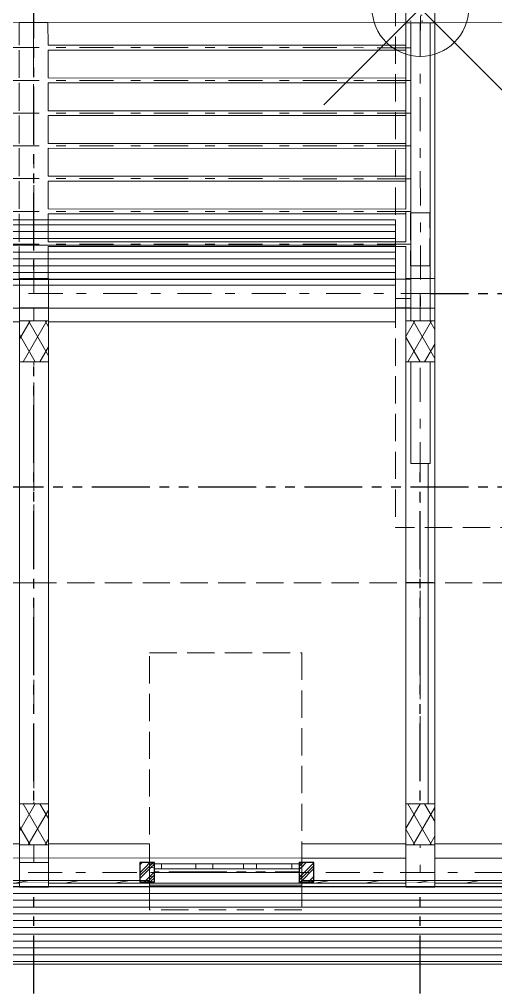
# Model space of a CAD drawing. Header units: metres. Extents: x -6.1 to 26.1, y -10.1 to 14.1.
# Drawn here: x 11.85 to 16.78, y -1.2 to 8.84 of the extents above; entities that cross this region are included whole.
import ezdxf

# ---------------------------------------------------------------- set-up
doc = ezdxf.new("R2010")
doc.units = ezdxf.units.M
doc.header["$MEASUREMENT"] = 0
doc.header["$PDMODE"] = 35
for name, pattern in [('Xref_ Arq. TAP$0$Línea Oculta', [0.391222, 0.282222, -0.109]), ('Xref_ Arq. TAP$0$Punto & Raya', [0.670278, 0.352778, -0.176389, 0, -0.141111]), ('Xref_ Arq. TAP$0$Wipeout_Contour', [1, 0, -1]), ('Xref_Ejes$0$ACAD_ISO05W100', [33, 24, -3, 0, -3, 0, -3])]:
    doc.linetypes.add(name, pattern=pattern)
for name, color, linetype in [('VIGA', 3, 'Continuous'), ('Xref_ Arq. TAP$0$Estructura - Cubiertas', 7, 'Continuous'), ('Xref_ Arq. TAP$0$Estructura - Forjados', 7, 'Continuous'), ('Xref_ Arq. TAP$0$Estructura - Muros', 7, 'Continuous'), ('Xref_ Arq. TAP$0$Estructura - Vigas y Pilares', 7, 'Continuous'), ('Xref_ Arq. TAP$0$Ventanas ArchiCAD', 7, 'Continuous'), ('Xref_Castillos CUB$0$COLUM. PB', 140, 'Continuous'), ('Xref_Ejes$0$00-EJES', 1, 'Xref_Ejes$0$ACAD_ISO05W100')]:
    doc.layers.add(name, color=color, linetype=linetype)
for name, color, linetype, lineweight in [('Xref_ Arq. TAP$0$Estructura - Cubiertas_Pluma_Nº__1', 7, 'Continuous', 13), ('Xref_ Arq. TAP$0$Estructura - Cubiertas_Pluma_Nº__2', 8, 'Continuous', 15), ('Xref_ Arq. TAP$0$Estructura - Forjados_Pluma_Nº__1', 7, 'Continuous', 13), ('Xref_ Arq. TAP$0$Estructura - Muros_Pluma_Nº__1', 7, 'Continuous', 13), ('Xref_ Arq. TAP$0$Estructura - Muros_Pluma_Nº__175', 9, 'Continuous', 13), ('Xref_ Arq. TAP$0$Estructura - Vigas y Pilares_Pluma_Nº__20', 1, 'Continuous', 0), ('Xref_ Arq. TAP$0$Estructura - Vigas y Pilares_Pluma_Nº__28', 7, 'Continuous', 18), ('Xref_ Arq. TAP$0$Estructura - Vigas y Pilares_Pluma_Nº__30', 7, 'Continuous', 18), ('Xref_ Arq. TAP$0$Ventanas ArchiCAD_Pluma_Nº__1', 7, 'Continuous', 13), ('Xref_ Arq. TAP$0$Ventanas ArchiCAD_Pluma_Nº__23', 7, 'Continuous', 18)]:
    doc.layers.add(name, color=color, linetype=linetype, lineweight=lineweight)
for name, color, linetype, lineweight, true_color in [('Xref_ Arq. TAP$0$Estructura - Vigas y Pilares_Pluma_Nº__170', 7, 'Continuous', 13, 0x9f9f00), ('Xref_ Arq. TAP$0$Estructura - Vigas y Pilares_Pluma_Nº__174', 7, 'Continuous', 13, 0xe4ad2c), ('Xref_ Arq. TAP$0$Estructura - Vigas y Pilares_Pluma_Nº__69', 7, 'Continuous', 13, 0x6a6a6a), ('Xref_ Arq. TAP$0$Estructura - Vigas y Pilares_Pluma_Nº__88', 7, 'Continuous', 13, 0x6a6a6a), ('Xref_ Arq. TAP$0$Estructura - Vigas y Pilares_Pluma_Nº__90', 7, 'Continuous', 13, 0x6a6a6a), ('Xref_ Arq. TAP$0$Ventanas ArchiCAD_Pluma_Nº__3', 7, 'Continuous', 18, 0xff6600)]:
    doc.layers.add(name, color=color, linetype=linetype, lineweight=lineweight, true_color=true_color)
pattern_1 = [(10, (0, 0), (-0.0156283, 0.0886327), [])]
pattern_2 = [(60, (0, 0), (-0.1299038, 0.075), []), (120, (0, 0), (0.1299038, 0.075), [])]

# ---------------------------------------------------------------- blocks, each defined once
blk = doc.blocks.new('Xref_Ejes')
at = {"layer": 'Xref_Ejes$0$00-EJES', "ltscale": 0.025}
for p, q in [((12, -8.957), (12, 12.987)), ((16, -8.957), (16, 12.987)), ((-5, 6), (24.997, 6)), ((-5, 3.996), (24.997, 3.996)), ((24.997, 0), (-5, 0))]:
    blk.add_line(p, q, dxfattribs=at)
blk = doc.blocks.new('Xref_ Arq. TAP$0$Forjado_1', base_point=(8.231, 9.16))
at = {"layer": 'Xref_ Arq. TAP$0$Estructura - Forjados_Pluma_Nº__1', "linetype": 'Continuous', "flags": 128}
blk.add_lwpolyline([(8.231, 9.16), (5.496, 9.161), (5.496, 14.862), (5.495, 14.862), (5.495, 17.97), (9.192, 17.973), (9.192, 14.142), (8.248, 14.142)], close=True, dxfattribs=at)
blk = doc.blocks.new('Xref_ Arq. TAP$0$Forjado_2', base_point=(1.496, 14.863))
at = {"layer": 'Xref_ Arq. TAP$0$Estructura - Forjados_Pluma_Nº__1', "linetype": 'Continuous', "flags": 128}
blk.add_lwpolyline([(1.496, 14.863), (5.429, 14.863), (5.429, 9.01), (1.496, 9.01)], close=True, dxfattribs=at)
blk = doc.blocks.new('Xref_ Arq. TAP$0$Muro_1', base_point=(5.246, 15.162))
at = {"color": 254, "linetype": 'Xref_ Arq. TAP$0$Wipeout_Contour', "lineweight": 0, "ltscale": 64.851147}
blk.add_wipeout([(5.246, 15.162), (-6.604, 15.162), (-6.604, 14.962), (5.246, 14.962)], dxfattribs=at).dxf.layer = 'Xref_ Arq. TAP$0$Estructura - Muros'
at = {"layer": 'Xref_ Arq. TAP$0$Estructura - Muros_Pluma_Nº__1', "linetype": 'Continuous', "flags": 128}
for points in [[(5.246, 15.162), (-6.604, 15.162)], [(-6.604, 15.162), (-6.604, 14.962)], [(5.246, 14.962), (5.246, 15.162)], [(-6.604, 14.962), (5.246, 14.962)]]:
    blk.add_lwpolyline(points, dxfattribs=at)
blk = doc.blocks.new('Xref_ Arq. TAP$0$Ventana Triple 17')
at = {"layer": 'Xref_ Arq. TAP$0$Ventanas ArchiCAD_Pluma_Nº__1', "linetype": 'Continuous'}
for p, q in [((-0.75, 0), (-0.75, -0.05)), ((0.75, 0), (0.75, -0.05))]:
    blk.add_line(p, q, dxfattribs=at)
at = {"layer": 'Xref_ Arq. TAP$0$Ventanas ArchiCAD_Pluma_Nº__23', "linetype": 'Continuous'}
for p, q in [((-0.75, 0), (-0.675, 0)), ((-0.675, 0), (-0.675, -0.05)), ((-0.309, -0.05), (-0.309, 0)), ((-0.309, 0), (-0.241, 0)), ((-0.241, 0), (-0.173, 0)), ((-0.173, 0), (-0.173, -0.05)), ((0.145, -0.05), (0.145, 0)), ((0.145, 0), (0.232, 0)), ((0.232, 0), (0.32, 0)), ((0.32, 0), (0.32, -0.05)), ((0.675, -0.05), (0.675, 0)), ((0.675, 0), (0.75, 0)), ((-0.675, -0.05), (-0.75, -0.05)), ((-0.241, -0.05), (-0.309, -0.05)), ((-0.173, -0.05), (-0.241, -0.05)), ((0.232, -0.05), (0.145, -0.05)), ((0.32, -0.05), (0.232, -0.05)), ((0.75, -0.05), (0.675, -0.05))]:
    blk.add_line(p, q, dxfattribs=at)
at = {"layer": 'Xref_ Arq. TAP$0$Ventanas ArchiCAD_Pluma_Nº__3', "linetype": 'Continuous'}
for p, q in [((-0.75, 0), (0.75, 0)), ((-0.675, 0), (-0.309, 0)), ((-0.173, 0), (0.145, 0)), ((0.32, 0), (0.675, 0)), ((-0.309, -0.05), (-0.675, -0.05)), ((0.145, -0.05), (-0.173, -0.05)), ((0.675, -0.05), (0.32, -0.05)), ((-0.75, -0.2), (0.75, -0.2))]:
    blk.add_line(p, q, dxfattribs=at)
blk = doc.blocks.new('Xref_ Arq. TAP$0$Muro_3', base_point=(-6.505, 8.901))
at = {"color": 254, "linetype": 'Xref_ Arq. TAP$0$Wipeout_Contour', "lineweight": 0, "ltscale": 55.602361}
blk.add_wipeout([(0.078, 8.901), (2.592, 8.901), (2.592, 9.051), (2.592, 9.101), (0.078, 9.101), (0.078, 9.051)], dxfattribs=at).dxf.layer = 'Xref_ Arq. TAP$0$Estructura - Muros'
at = {"color": 254, "linetype": 'Xref_ Arq. TAP$0$Wipeout_Contour', "lineweight": 0, "ltscale": 63.460694}
blk.add_wipeout([(4.092, 8.901), (6.558, 8.901), (6.558, 9.051), (6.558, 9.101), (4.092, 9.101), (4.092, 9.051)], dxfattribs=at).dxf.layer = 'Xref_ Arq. TAP$0$Estructura - Muros'
at = {"layer": 'Xref_ Arq. TAP$0$Estructura - Muros_Pluma_Nº__175', "linetype": 'Continuous'}
h = blk.add_hatch(dxfattribs=at)
h.set_pattern_fill('MADERA', color=256, style=0, pattern_type=2)
h.set_pattern_definition(pattern_1)
h.paths.add_polyline_path([(0.078, 8.901), (2.592, 8.901), (2.592, 9.051), (2.592, 9.101), (0.078, 9.101), (0.078, 9.051)])
h = blk.add_hatch(dxfattribs=at)
h.set_pattern_fill('MADERA', color=256, style=0, pattern_type=2)
h.set_pattern_definition(pattern_1)
h.paths.add_polyline_path([(4.092, 8.901), (6.558, 8.901), (6.558, 9.051), (6.558, 9.101), (4.092, 9.101), (4.092, 9.051)])
at = {"layer": 'Xref_ Arq. TAP$0$Estructura - Muros_Pluma_Nº__1', "linetype": 'Continuous'}
for p, q in [((2.592, 9.101), (2.592, 9.051)), ((2.592, 9.051), (2.592, 8.901)), ((4.092, 9.101), (4.092, 9.051)), ((4.092, 9.051), (4.092, 8.901))]:
    blk.add_line(p, q, dxfattribs=at)
at = {"layer": 'Xref_ Arq. TAP$0$Estructura - Muros_Pluma_Nº__1', "linetype": 'Continuous', "flags": 128}
for points in [[(2.592, 9.101), (0.078, 9.101)], [(6.558, 9.101), (4.092, 9.101)], [(0.078, 8.901), (2.592, 8.901)], [(4.092, 8.901), (6.558, 8.901)]]:
    blk.add_lwpolyline(points, dxfattribs=at)
at = {"layer": 'Xref_ Arq. TAP$0$Ventanas ArchiCAD', "color": 251, "linetype": 'Continuous', "lineweight": 13, "true_color": 0x6a6a6a, "xscale": -1}
blk.add_blockref('Xref_ Arq. TAP$0$Ventana Triple 17', (3.342, 9.101), dxfattribs=at)
blk = doc.blocks.new('Xref_ Arq. TAP$0$Muro_14', base_point=(5.246, 17.82))
at = {"color": 254, "linetype": 'Xref_ Arq. TAP$0$Wipeout_Contour', "lineweight": 0, "ltscale": 65.729074}
blk.add_wipeout([(5.246, 17.82), (5.246, 13.252), (5.446, 13.252), (5.446, 17.82)], dxfattribs=at).dxf.layer = 'Xref_ Arq. TAP$0$Estructura - Muros'
at = {"layer": 'Xref_ Arq. TAP$0$Estructura - Muros_Pluma_Nº__1', "linetype": 'Continuous', "flags": 128}
for points in [[(5.246, 17.82), (5.246, 13.252)], [(5.446, 17.82), (5.246, 17.82)], [(5.446, 13.252), (5.446, 17.82)], [(5.246, 13.252), (5.446, 13.252)]]:
    blk.add_lwpolyline(points, dxfattribs=at)
blk = doc.blocks.new('Xref_ Arq. TAP$0$Pilar_3', base_point=(1.345, 9.012))
at = {"color": 254, "linetype": 'Xref_ Arq. TAP$0$Wipeout_Contour', "lineweight": 0, "ltscale": 36.973663}
blk.add_wipeout([(1.195, 9.101), (1.495, 9.101), (1.495, 9.162), (1.195, 9.162)], dxfattribs=at).dxf.layer = 'Xref_ Arq. TAP$0$Estructura - Vigas y Pilares'
at = {"color": 254, "linetype": 'Xref_ Arq. TAP$0$Wipeout_Contour', "lineweight": 0, "ltscale": 35.986308}
blk.add_wipeout([(1.195, 8.862), (1.495, 8.862), (1.495, 8.901), (1.195, 8.901)], dxfattribs=at).dxf.layer = 'Xref_ Arq. TAP$0$Estructura - Vigas y Pilares'
at = {"layer": 'Xref_ Arq. TAP$0$Estructura - Vigas y Pilares_Pluma_Nº__88', "linetype": 'Continuous'}
for p, q in [((1.495, 9.162), (1.195, 9.162)), ((1.195, 9.162), (1.195, 9.101)), ((1.495, 9.101), (1.495, 9.162)), ((1.195, 8.901), (1.195, 8.862)), ((1.195, 8.862), (1.495, 8.862)), ((1.495, 8.862), (1.495, 8.901))]:
    blk.add_line(p, q, dxfattribs=at)
blk = doc.blocks.new('Xref_ Arq. TAP$0$Pilar_4', base_point=(5.345, 9.012))
at = {"color": 254, "linetype": 'Xref_ Arq. TAP$0$Wipeout_Contour', "lineweight": 0, "ltscale": 42.359519}
blk.add_wipeout([(5.195, 9.101), (5.495, 9.101), (5.495, 9.162), (5.195, 9.162)], dxfattribs=at).dxf.layer = 'Xref_ Arq. TAP$0$Estructura - Vigas y Pilares'
at = {"color": 254, "linetype": 'Xref_ Arq. TAP$0$Wipeout_Contour', "lineweight": 0, "ltscale": 41.500972}
blk.add_wipeout([(5.195, 8.862), (5.495, 8.862), (5.495, 8.901), (5.195, 8.901)], dxfattribs=at).dxf.layer = 'Xref_ Arq. TAP$0$Estructura - Vigas y Pilares'
at = {"layer": 'Xref_ Arq. TAP$0$Estructura - Vigas y Pilares_Pluma_Nº__88', "linetype": 'Continuous'}
for p, q in [((5.495, 9.162), (5.195, 9.162)), ((5.195, 9.162), (5.195, 9.101)), ((5.495, 9.101), (5.495, 9.162)), ((5.195, 8.901), (5.195, 8.862)), ((5.195, 8.862), (5.495, 8.862)), ((5.495, 8.862), (5.495, 8.901))]:
    blk.add_line(p, q, dxfattribs=at)
blk = doc.blocks.new('Xref_ Arq. TAP$0$Pilar_6', base_point=(5.346, 17.97))
at = {"color": 254, "linetype": 'Xref_ Arq. TAP$0$Wipeout_Contour', "lineweight": 0, "ltscale": 111.265105}
blk.add_wipeout([(5.496, 18.12), (5.196, 18.12), (5.196, 17.82), (5.246, 17.82), (5.446, 17.82), (5.496, 17.82)], dxfattribs=at).dxf.layer = 'Xref_ Arq. TAP$0$Estructura - Vigas y Pilares'
at = {"layer": 'Xref_ Arq. TAP$0$Estructura - Vigas y Pilares_Pluma_Nº__170', "linetype": 'Continuous'}
h = blk.add_hatch(dxfattribs=at)
h.set_pattern_fill('HORMIGÓN_ARMADO', color=256, style=0, pattern_type=2)
h.set_pattern_definition([(0, (0, 0), (0, 0.623538), [0.06, -0.3]), (0, (0.18, 0.3118), (0, 0.623538), [0.06, -0.3]), (60, (0, 0), (-0.54, 0.31177), [0.06, -0.3]), (60, (0.36, 0), (-0.54, 0.31177), [0.06, -0.3]), (120, (0.06, 0), (0.54, 0.31177), [0.06, -0.3]), (120, (0.42, 0), (0.54, 0.31177), [0.06, -0.3]), (0, (0, 0.06), (0, 0.12), [0, -0.12, 0, -0.18]), (45, (0.06, 0.06), (-0.0848528, 0.0848528), [0, -0.09, 0, -0.15])])
h.paths.add_polyline_path([(5.496, 18.12), (5.196, 18.12), (5.196, 17.82), (5.246, 17.82), (5.446, 17.82), (5.496, 17.82)])
at = {"layer": 'Xref_ Arq. TAP$0$Estructura - Vigas y Pilares_Pluma_Nº__20', "linetype": 'Continuous'}
for p, q in [((5.346, 18.05), (5.346, 18.2)), ((5.266, 17.97), (5.116, 17.97)), ((5.426, 17.97), (5.576, 17.97)), ((5.346, 17.89), (5.346, 17.74))]:
    blk.add_line(p, q, dxfattribs=at)
blk.add_point((5.346, 17.97), dxfattribs=at)
at = {"layer": 'Xref_ Arq. TAP$0$Estructura - Vigas y Pilares_Pluma_Nº__28', "linetype": 'Continuous'}
for p, q in [((5.496, 18.12), (5.196, 18.12)), ((5.196, 18.12), (5.196, 17.82)), ((5.496, 17.82), (5.496, 18.12)), ((5.196, 17.82), (5.246, 17.82)), ((5.446, 17.82), (5.496, 17.82))]:
    blk.add_line(p, q, dxfattribs=at)
blk = doc.blocks.new('Xref_ Arq. TAP$0$Cubierta_1', base_point=(10.292, 15.776))
at = {"layer": 'Xref_ Arq. TAP$0$Estructura - Cubiertas_Pluma_Nº__2', "linetype": 'Continuous'}
h = blk.add_hatch(dxfattribs=at)
h.set_pattern_fill('TEJA', color=256, style=0, pattern_type=2)
h.set_pattern_definition([(180, (1.49139, 12.01387), (0, 0.0707107), [])])
h.paths.add_polyline_path([(5.089, 15.101), (5.089, 15.776), (-7.309, 15.776), (-7.309, 15.101)])
h = blk.add_hatch(dxfattribs=at)
h.set_pattern_fill('TEJA', color=256, style=0, pattern_type=2)
h.set_pattern_definition([(360, (1.49139, 12.01387), (0, 0.0707107), [])])
h.paths.add_polyline_path([(-7.309, 8.927), (-7.309, 8.06), (10.292, 8.06), (10.292, 8.927), (8.084, 8.927), (8.084, 8.879), (6.507, 8.879), (6.507, 8.927), (4.118, 8.927), (4.118, 8.879), (2.541, 8.879), (2.541, 8.927), (0.115, 8.927), (0.115, 8.879), (-1.462, 8.879), (-1.462, 8.927), (-3.882, 8.927), (-3.882, 8.879), (-5.459, 8.879), (-5.459, 8.927)])
at = {"layer": 'Xref_ Arq. TAP$0$Estructura - Cubiertas_Pluma_Nº__2', "linetype": 'Continuous', "flags": 128}
for points in [[(-7.309, 15.776), (5.089, 15.776)], [(5.089, 15.776), (5.089, 15.101)], [(2.541, 8.879), (2.541, 8.927)], [(4.118, 8.879), (2.541, 8.879)], [(4.118, 8.927), (4.118, 8.879)], [(10.292, 8.06), (-7.309, 8.06)]]:
    blk.add_lwpolyline(points, dxfattribs=at)
at = {"layer": 'Xref_ Arq. TAP$0$Estructura - Cubiertas_Pluma_Nº__2', "linetype": 'Xref_ Arq. TAP$0$Línea Oculta', "flags": 128}
blk.add_lwpolyline([(-7.309, 12.014), (10.292, 12.014)], dxfattribs=at)
at = {"color": 254, "linetype": 'Xref_ Arq. TAP$0$Wipeout_Contour', "lineweight": 0, "ltscale": 64.798625}
blk.add_wipeout([(-7.309, 15.101), (-7.309, 14.718), (5.089, 14.718), (5.089, 15.101)], dxfattribs=at).dxf.layer = 'Xref_ Arq. TAP$0$Estructura - Cubiertas'
at = {"color": 254, "linetype": 'Xref_ Arq. TAP$0$Wipeout_Contour', "lineweight": 0, "ltscale": 37.182561}
blk.add_wipeout([(2.541, 8.927), (2.541, 9.31), (0.115, 9.31), (0.115, 8.927)], dxfattribs=at).dxf.layer = 'Xref_ Arq. TAP$0$Estructura - Cubiertas'
at = {"color": 254, "linetype": 'Xref_ Arq. TAP$0$Wipeout_Contour', "lineweight": 0, "ltscale": 42.351016}
blk.add_wipeout([(4.118, 8.927), (6.507, 8.927), (6.507, 9.31), (4.118, 9.31)], dxfattribs=at).dxf.layer = 'Xref_ Arq. TAP$0$Estructura - Cubiertas'
at = {"layer": 'Xref_ Arq. TAP$0$Estructura - Cubiertas_Pluma_Nº__1', "linetype": 'Continuous'}
for p, q in [((5.089, 15.101), (-7.309, 15.101)), ((5.089, 15.101), (5.089, 14.718)), ((5.089, 14.718), (-7.309, 14.718)), ((2.541, 9.31), (0.115, 9.31)), ((2.541, 9.31), (2.541, 8.927)), ((4.118, 9.31), (4.118, 8.927)), ((6.507, 9.31), (4.118, 9.31)), ((2.541, 8.927), (0.115, 8.927)), ((6.507, 8.927), (4.118, 8.927))]:
    blk.add_line(p, q, dxfattribs=at)
blk = doc.blocks.new('Xref_ Arq. TAP$0$Cubierta_2', base_point=(2.541, 8.562))
at = {"layer": 'Xref_ Arq. TAP$0$Estructura - Cubiertas_Pluma_Nº__2', "linetype": 'Xref_ Arq. TAP$0$Línea Oculta', "flags": 128}
for points in [[(2.541, 11.289), (4.118, 11.289)], [(2.541, 8.624), (2.541, 11.289)], [(4.118, 11.289), (4.118, 8.624)], [(4.118, 8.624), (2.541, 8.624)]]:
    blk.add_lwpolyline(points, dxfattribs=at)
blk = doc.blocks.new('Xref_ Arq. TAP$0$Cubierta_3', base_point=(9.589, 18.498))
at = {"layer": 'Xref_ Arq. TAP$0$Estructura - Cubiertas_Pluma_Nº__2', "linetype": 'Xref_ Arq. TAP$0$Línea Oculta', "flags": 128}
for points in [[(9.589, 18.458), (5.089, 18.458)], [(5.089, 18.458), (5.089, 12.585)], [(9.589, 12.585), (9.589, 18.458)], [(5.446, 15.847), (5.246, 15.847)], [(5.246, 15.847), (5.246, 15.299)], [(5.446, 15.299), (5.446, 15.847)], [(5.246, 15.299), (5.446, 15.299)], [(9.589, 12.585), (5.089, 12.585)]]:
    blk.add_lwpolyline(points, dxfattribs=at)
blk = doc.blocks.new('Xref_ Arq. TAP$0$Viga_1', base_point=(9.342, 9.01))
at = {"layer": 'Xref_ Arq. TAP$0$Estructura - Vigas y Pilares_Pluma_Nº__69', "linetype": 'Xref_ Arq. TAP$0$Punto & Raya'}
blk.add_line((9.342, 9.01), (-10.655, 9.014), dxfattribs=at)
at = {"layer": 'Xref_ Arq. TAP$0$Estructura - Vigas y Pilares_Pluma_Nº__90', "linetype": 'Continuous'}
for p, q in [((5.195, 9.161), (-6.505, 9.163)), ((9.192, 9.16), (5.495, 9.161)), ((9.492, 8.86), (-10.805, 8.864))]:
    blk.add_line(p, q, dxfattribs=at)
blk = doc.blocks.new('Xref_ Arq. TAP$0$Viga_3', base_point=(5.345, 17.82))
at = {"layer": 'Xref_ Arq. TAP$0$Estructura - Vigas y Pilares_Pluma_Nº__69', "linetype": 'Xref_ Arq. TAP$0$Punto & Raya'}
blk.add_line((5.345, 17.82), (5.346, 14.862), dxfattribs=at)
at = {"layer": 'Xref_ Arq. TAP$0$Estructura - Vigas y Pilares_Pluma_Nº__90', "linetype": 'Continuous'}
for p, q in [((5.195, 17.82), (5.195, 17.586)), ((5.195, 17.82), (5.495, 17.82)), ((5.495, 17.82), (5.496, 15.162)), ((5.195, 17.536), (5.195, 17.246)), ((5.195, 17.196), (5.195, 16.907)), ((5.195, 16.857), (5.196, 16.567)), ((5.196, 16.517), (5.196, 16.228)), ((5.196, 16.178), (5.196, 15.888)), ((5.196, 15.838), (5.196, 15.549)), ((5.196, 15.499), (5.196, 15.162)), ((5.196, 14.862), (5.496, 14.862))]:
    blk.add_line(p, q, dxfattribs=at)
blk = doc.blocks.new('Xref_ Arq. TAP$0$Viga_7', base_point=(5.495, 15.012))
at = {"layer": 'Xref_ Arq. TAP$0$Estructura - Vigas y Pilares_Pluma_Nº__69', "linetype": 'Xref_ Arq. TAP$0$Punto & Raya'}
blk.add_line((5.495, 15.012), (-10.655, 15.014), dxfattribs=at)
at = {"layer": 'Xref_ Arq. TAP$0$Estructura - Vigas y Pilares_Pluma_Nº__90', "linetype": 'Continuous'}
for p, q in [((5.196, 15.162), (1.495, 15.163)), ((5.495, 15.162), (5.495, 14.862)), ((5.195, 14.862), (-6.504, 14.863))]:
    blk.add_line(p, q, dxfattribs=at)
blk = doc.blocks.new('Xref_ Arq. TAP$0$Viga_8', base_point=(1.346, 9.116))
at = {"layer": 'Xref_ Arq. TAP$0$Estructura - Vigas y Pilares_Pluma_Nº__69', "linetype": 'Xref_ Arq. TAP$0$Punto & Raya'}
blk.add_line((1.346, 9.116), (1.346, 14.863), dxfattribs=at)
at = {"layer": 'Xref_ Arq. TAP$0$Estructura - Vigas y Pilares_Pluma_Nº__90', "linetype": 'Continuous'}
for p, q in [((1.496, 14.863), (1.196, 14.863)), ((1.196, 9.116), (1.196, 14.863)), ((1.496, 9.116), (1.496, 14.863)), ((1.496, 9.116), (1.196, 9.116))]:
    blk.add_line(p, q, dxfattribs=at)
blk = doc.blocks.new('Xref_ Arq. TAP$0$Viga_9', base_point=(-6.654, 17.973))
at = {"layer": 'Xref_ Arq. TAP$0$Estructura - Vigas y Pilares_Pluma_Nº__90', "linetype": 'Continuous'}
blk.add_line((-6.504, 17.823), (9.238, 17.819), dxfattribs=at)
blk = doc.blocks.new('Xref_ Arq. TAP$0$Viga_20', base_point=(-6.654, 15.526))
at = {"layer": 'Xref_ Arq. TAP$0$Estructura - Vigas y Pilares_Pluma_Nº__69', "linetype": 'Xref_ Arq. TAP$0$Punto & Raya'}
blk.add_line((-6.654, 15.526), (5.347, 15.524), dxfattribs=at)
at = {"layer": 'Xref_ Arq. TAP$0$Estructura - Vigas y Pilares_Pluma_Nº__90', "linetype": 'Continuous'}
for p, q in [((1.495, 15.549), (5.196, 15.549)), ((1.495, 15.499), (5.196, 15.499))]:
    blk.add_line(p, q, dxfattribs=at)
blk = doc.blocks.new('Xref_ Arq. TAP$0$Viga_21', base_point=(1.346, 15.013))
at = {"layer": 'Xref_ Arq. TAP$0$Estructura - Vigas y Pilares_Pluma_Nº__69', "linetype": 'Xref_ Arq. TAP$0$Punto & Raya'}
blk.add_line((1.346, 15.013), (1.342, 17.821), dxfattribs=at)
at = {"layer": 'Xref_ Arq. TAP$0$Estructura - Vigas y Pilares_Pluma_Nº__90', "linetype": 'Continuous'}
for p, q in [((1.492, 17.821), (1.192, 17.821)), ((1.193, 17.586), (1.192, 17.821)), ((1.493, 17.586), (1.492, 17.821)), ((1.193, 17.247), (1.193, 17.536)), ((1.493, 17.247), (1.493, 17.536)), ((1.193, 16.907), (1.193, 17.197)), ((1.493, 16.907), (1.493, 17.197)), ((1.194, 16.568), (1.193, 16.857)), ((1.494, 16.568), (1.493, 16.857)), ((1.194, 16.228), (1.194, 16.518)), ((1.494, 16.228), (1.494, 16.518)), ((1.195, 15.889), (1.194, 16.178)), ((1.495, 15.889), (1.494, 16.178)), ((1.195, 15.549), (1.195, 15.839)), ((1.495, 15.549), (1.495, 15.839)), ((1.195, 15.163), (1.195, 15.499)), ((1.495, 15.163), (1.495, 15.499))]:
    blk.add_line(p, q, dxfattribs=at)
blk = doc.blocks.new('Xref_ Arq. TAP$0$Viga_22', base_point=(5.345, 15.012))
at = {"layer": 'Xref_ Arq. TAP$0$Estructura - Vigas y Pilares_Pluma_Nº__69', "linetype": 'Xref_ Arq. TAP$0$Punto & Raya'}
blk.add_line((5.345, 15.012), (5.345, 9.01), dxfattribs=at)
at = {"layer": 'Xref_ Arq. TAP$0$Estructura - Vigas y Pilares_Pluma_Nº__90', "linetype": 'Continuous'}
for p, q in [((5.195, 14.862), (5.195, 9.161)), ((5.495, 14.862), (5.495, 9.161)), ((5.495, 14.862), (5.495, 14.862))]:
    blk.add_line(p, q, dxfattribs=at)
blk = doc.blocks.new('Xref_ Arq. TAP$0$Viga_23', base_point=(1.196, 12.014))
at = {"layer": 'Xref_ Arq. TAP$0$Estructura - Vigas y Pilares_Pluma_Nº__69', "linetype": 'Xref_ Arq. TAP$0$Punto & Raya'}
blk.add_line((1.196, 12.014), (1.196, 8.86), dxfattribs=at)
at = {"layer": 'Xref_ Arq. TAP$0$Estructura - Vigas y Pilares_Pluma_Nº__90', "linetype": 'Xref_ Arq. TAP$0$Línea Oculta'}
for p, q in [((1.196, 9.724), (1.196, 12.014)), ((1.496, 12.014), (1.196, 12.014)), ((1.496, 9.724), (1.496, 12.014))]:
    blk.add_line(p, q, dxfattribs=at)
at = {"layer": 'Xref_ Arq. TAP$0$Estructura - Vigas y Pilares_Pluma_Nº__90', "linetype": 'Continuous'}
for p, q in [((1.196, 8.86), (1.196, 9.724)), ((1.496, 8.86), (1.496, 9.724)), ((1.496, 8.86), (1.196, 8.86))]:
    blk.add_line(p, q, dxfattribs=at)
at = {"color": 254, "linetype": 'Xref_ Arq. TAP$0$Wipeout_Contour', "lineweight": 0, "ltscale": 38.471622}
blk.add_wipeout([(1.496, 9.724), (1.196, 9.724), (1.196, 9.299), (1.496, 9.299)], dxfattribs=at).dxf.layer = 'Xref_ Arq. TAP$0$Estructura - Vigas y Pilares'
at = {"layer": 'Xref_ Arq. TAP$0$Estructura - Vigas y Pilares_Pluma_Nº__174', "linetype": 'Continuous'}
h = blk.add_hatch(dxfattribs=at)
h.set_pattern_fill('FIBRA_DE_VIDRIO', color=256, style=0, pattern_type=2)
h.set_pattern_definition(pattern_2)
h.paths.add_polyline_path([(1.496, 9.724), (1.196, 9.724), (1.196, 9.299), (1.496, 9.299)])
at = {"layer": 'Xref_ Arq. TAP$0$Estructura - Vigas y Pilares_Pluma_Nº__30', "linetype": 'Continuous'}
for p, q in [((1.496, 9.724), (1.196, 9.724)), ((1.196, 9.724), (1.196, 9.299)), ((1.496, 9.299), (1.496, 9.724)), ((1.196, 9.299), (1.496, 9.299))]:
    blk.add_line(p, q, dxfattribs=at)
blk = doc.blocks.new('Xref_ Arq. TAP$0$Viga_26', base_point=(5.195, 12.014))
at = {"layer": 'Xref_ Arq. TAP$0$Estructura - Vigas y Pilares_Pluma_Nº__69', "linetype": 'Xref_ Arq. TAP$0$Punto & Raya'}
blk.add_line((5.195, 12.014), (5.195, 8.86), dxfattribs=at)
at = {"layer": 'Xref_ Arq. TAP$0$Estructura - Vigas y Pilares_Pluma_Nº__90', "linetype": 'Xref_ Arq. TAP$0$Línea Oculta'}
for p, q in [((5.195, 9.724), (5.195, 12.014)), ((5.495, 12.014), (5.195, 12.014)), ((5.495, 9.724), (5.495, 12.014))]:
    blk.add_line(p, q, dxfattribs=at)
at = {"layer": 'Xref_ Arq. TAP$0$Estructura - Vigas y Pilares_Pluma_Nº__90', "linetype": 'Continuous'}
for p, q in [((5.195, 8.86), (5.195, 9.724)), ((5.495, 8.86), (5.495, 9.724)), ((5.495, 8.86), (5.195, 8.86))]:
    blk.add_line(p, q, dxfattribs=at)
at = {"color": 254, "linetype": 'Xref_ Arq. TAP$0$Wipeout_Contour', "lineweight": 0, "ltscale": 43.665296}
blk.add_wipeout([(5.495, 9.724), (5.195, 9.724), (5.195, 9.299), (5.495, 9.299)], dxfattribs=at).dxf.layer = 'Xref_ Arq. TAP$0$Estructura - Vigas y Pilares'
at = {"layer": 'Xref_ Arq. TAP$0$Estructura - Vigas y Pilares_Pluma_Nº__174', "linetype": 'Continuous'}
h = blk.add_hatch(dxfattribs=at)
h.set_pattern_fill('FIBRA_DE_VIDRIO', color=256, style=0, pattern_type=2)
h.set_pattern_definition(pattern_2)
h.paths.add_polyline_path([(5.495, 9.724), (5.195, 9.724), (5.195, 9.299), (5.495, 9.299)])
at = {"layer": 'Xref_ Arq. TAP$0$Estructura - Vigas y Pilares_Pluma_Nº__30', "linetype": 'Continuous'}
for p, q in [((5.495, 9.724), (5.195, 9.724)), ((5.195, 9.724), (5.195, 9.299)), ((5.495, 9.299), (5.495, 9.724)), ((5.195, 9.299), (5.495, 9.299))]:
    blk.add_line(p, q, dxfattribs=at)
blk = doc.blocks.new('Xref_ Arq. TAP$0$Viga_28', base_point=(1.496, 12.014))
at = {"layer": 'Xref_ Arq. TAP$0$Estructura - Vigas y Pilares_Pluma_Nº__69', "linetype": 'Xref_ Arq. TAP$0$Punto & Raya'}
blk.add_line((1.496, 12.014), (1.497, 15.168), dxfattribs=at)
at = {"layer": 'Xref_ Arq. TAP$0$Estructura - Vigas y Pilares_Pluma_Nº__90', "linetype": 'Continuous'}
for p, q in [((1.197, 15.168), (1.197, 14.304)), ((1.197, 15.168), (1.497, 15.168)), ((1.497, 15.168), (1.497, 14.304))]:
    blk.add_line(p, q, dxfattribs=at)
at = {"layer": 'Xref_ Arq. TAP$0$Estructura - Vigas y Pilares_Pluma_Nº__90', "linetype": 'Xref_ Arq. TAP$0$Línea Oculta'}
for p, q in [((1.197, 14.304), (1.196, 12.014)), ((1.497, 14.304), (1.496, 12.014)), ((1.196, 12.014), (1.496, 12.014))]:
    blk.add_line(p, q, dxfattribs=at)
at = {"color": 254, "linetype": 'Xref_ Arq. TAP$0$Wipeout_Contour', "lineweight": 0, "ltscale": 58.347775}
blk.add_wipeout([(1.197, 14.304), (1.497, 14.304), (1.497, 14.729), (1.197, 14.729)], dxfattribs=at).dxf.layer = 'Xref_ Arq. TAP$0$Estructura - Vigas y Pilares'
at = {"layer": 'Xref_ Arq. TAP$0$Estructura - Vigas y Pilares_Pluma_Nº__174', "linetype": 'Continuous'}
h = blk.add_hatch(dxfattribs=at)
h.set_pattern_fill('FIBRA_DE_VIDRIO', color=256, style=0, pattern_type=2)
h.set_pattern_definition(pattern_2)
h.paths.add_polyline_path([(1.197, 14.304), (1.497, 14.304), (1.497, 14.729), (1.197, 14.729)])
at = {"layer": 'Xref_ Arq. TAP$0$Estructura - Vigas y Pilares_Pluma_Nº__30', "linetype": 'Continuous'}
for p, q in [((1.497, 14.729), (1.197, 14.729)), ((1.197, 14.729), (1.197, 14.304)), ((1.497, 14.304), (1.497, 14.729)), ((1.197, 14.304), (1.497, 14.304))]:
    blk.add_line(p, q, dxfattribs=at)
blk = doc.blocks.new('Xref_ Arq. TAP$0$Viga_32', base_point=(5.495, 12.017))
at = {"layer": 'Xref_ Arq. TAP$0$Estructura - Vigas y Pilares_Pluma_Nº__69', "linetype": 'Xref_ Arq. TAP$0$Punto & Raya'}
blk.add_line((5.495, 12.017), (5.495, 17.82), dxfattribs=at)
at = {"layer": 'Xref_ Arq. TAP$0$Estructura - Vigas y Pilares_Pluma_Nº__90', "linetype": 'Xref_ Arq. TAP$0$Línea Oculta'}
for p, q in [((5.195, 17.82), (5.195, 12.017)), ((5.195, 17.82), (5.495, 17.82)), ((5.495, 17.82), (5.495, 12.017)), ((5.195, 12.017), (5.495, 12.017))]:
    blk.add_line(p, q, dxfattribs=at)
blk = doc.blocks.new('Xref_ Arq. TAP$0$Viga_33', base_point=(5.494, 12.014))
at = {"layer": 'Xref_ Arq. TAP$0$Estructura - Vigas y Pilares_Pluma_Nº__69', "linetype": 'Xref_ Arq. TAP$0$Punto & Raya'}
blk.add_line((5.494, 12.014), (5.496, 15.168), dxfattribs=at)
at = {"layer": 'Xref_ Arq. TAP$0$Estructura - Vigas y Pilares_Pluma_Nº__90', "linetype": 'Continuous'}
for p, q in [((5.196, 15.168), (5.196, 14.304)), ((5.196, 15.168), (5.496, 15.168)), ((5.496, 15.168), (5.496, 14.304))]:
    blk.add_line(p, q, dxfattribs=at)
at = {"layer": 'Xref_ Arq. TAP$0$Estructura - Vigas y Pilares_Pluma_Nº__90', "linetype": 'Xref_ Arq. TAP$0$Línea Oculta'}
for p, q in [((5.196, 14.304), (5.194, 12.014)), ((5.496, 14.304), (5.494, 12.014)), ((5.194, 12.014), (5.494, 12.014))]:
    blk.add_line(p, q, dxfattribs=at)
at = {"color": 254, "linetype": 'Xref_ Arq. TAP$0$Wipeout_Contour', "lineweight": 0, "ltscale": 61.897837}
blk.add_wipeout([(5.196, 14.304), (5.496, 14.304), (5.496, 14.729), (5.196, 14.729)], dxfattribs=at).dxf.layer = 'Xref_ Arq. TAP$0$Estructura - Vigas y Pilares'
at = {"layer": 'Xref_ Arq. TAP$0$Estructura - Vigas y Pilares_Pluma_Nº__174', "linetype": 'Continuous'}
h = blk.add_hatch(dxfattribs=at)
h.set_pattern_fill('FIBRA_DE_VIDRIO', color=256, style=0, pattern_type=2)
h.set_pattern_definition(pattern_2)
h.paths.add_polyline_path([(5.196, 14.304), (5.496, 14.304), (5.496, 14.729), (5.196, 14.729)])
at = {"layer": 'Xref_ Arq. TAP$0$Estructura - Vigas y Pilares_Pluma_Nº__30', "linetype": 'Continuous'}
for p, q in [((5.496, 14.729), (5.196, 14.729)), ((5.196, 14.729), (5.196, 14.304)), ((5.496, 14.304), (5.496, 14.729)), ((5.196, 14.304), (5.496, 14.304))]:
    blk.add_line(p, q, dxfattribs=at)
blk = doc.blocks.new('Xref_ Arq. TAP$0$Viga_34', base_point=(-6.654, 15.865))
at = {"layer": 'Xref_ Arq. TAP$0$Estructura - Vigas y Pilares_Pluma_Nº__69', "linetype": 'Xref_ Arq. TAP$0$Punto & Raya'}
blk.add_line((-6.654, 15.865), (5.347, 15.863), dxfattribs=at)
at = {"layer": 'Xref_ Arq. TAP$0$Estructura - Vigas y Pilares_Pluma_Nº__90', "linetype": 'Continuous'}
for p, q in [((1.495, 15.889), (5.196, 15.888)), ((1.495, 15.839), (5.196, 15.838))]:
    blk.add_line(p, q, dxfattribs=at)
blk = doc.blocks.new('Xref_ Arq. TAP$0$Viga_35', base_point=(-6.654, 16.205))
at = {"layer": 'Xref_ Arq. TAP$0$Estructura - Vigas y Pilares_Pluma_Nº__69', "linetype": 'Xref_ Arq. TAP$0$Punto & Raya'}
blk.add_line((-6.654, 16.205), (5.347, 16.203), dxfattribs=at)
at = {"layer": 'Xref_ Arq. TAP$0$Estructura - Vigas y Pilares_Pluma_Nº__90', "linetype": 'Continuous'}
for p, q in [((1.494, 16.228), (5.196, 16.228)), ((1.494, 16.178), (5.196, 16.178))]:
    blk.add_line(p, q, dxfattribs=at)
blk = doc.blocks.new('Xref_ Arq. TAP$0$Viga_36', base_point=(-6.654, 16.544))
at = {"layer": 'Xref_ Arq. TAP$0$Estructura - Vigas y Pilares_Pluma_Nº__69', "linetype": 'Xref_ Arq. TAP$0$Punto & Raya'}
blk.add_line((-6.654, 16.544), (5.347, 16.542), dxfattribs=at)
at = {"layer": 'Xref_ Arq. TAP$0$Estructura - Vigas y Pilares_Pluma_Nº__90', "linetype": 'Continuous'}
for p, q in [((1.494, 16.568), (5.196, 16.567)), ((1.494, 16.518), (5.196, 16.517))]:
    blk.add_line(p, q, dxfattribs=at)
blk = doc.blocks.new('Xref_ Arq. TAP$0$Viga_37', base_point=(-6.654, 16.884))
at = {"layer": 'Xref_ Arq. TAP$0$Estructura - Vigas y Pilares_Pluma_Nº__69', "linetype": 'Xref_ Arq. TAP$0$Punto & Raya'}
blk.add_line((-6.654, 16.884), (5.347, 16.882), dxfattribs=at)
at = {"layer": 'Xref_ Arq. TAP$0$Estructura - Vigas y Pilares_Pluma_Nº__90', "linetype": 'Continuous'}
for p, q in [((1.493, 16.907), (5.195, 16.907)), ((1.493, 16.857), (5.195, 16.857))]:
    blk.add_line(p, q, dxfattribs=at)
blk = doc.blocks.new('Xref_ Arq. TAP$0$Viga_38', base_point=(-6.654, 17.223))
at = {"layer": 'Xref_ Arq. TAP$0$Estructura - Vigas y Pilares_Pluma_Nº__69', "linetype": 'Xref_ Arq. TAP$0$Punto & Raya'}
blk.add_line((-6.654, 17.223), (5.347, 17.221), dxfattribs=at)
at = {"layer": 'Xref_ Arq. TAP$0$Estructura - Vigas y Pilares_Pluma_Nº__90', "linetype": 'Continuous'}
for p, q in [((1.493, 17.247), (5.195, 17.246)), ((1.493, 17.197), (5.195, 17.196))]:
    blk.add_line(p, q, dxfattribs=at)
blk = doc.blocks.new('Xref_ Arq. TAP$0$Viga_39', base_point=(-6.654, 17.563))
at = {"layer": 'Xref_ Arq. TAP$0$Estructura - Vigas y Pilares_Pluma_Nº__69', "linetype": 'Xref_ Arq. TAP$0$Punto & Raya'}
blk.add_line((-6.654, 17.563), (5.347, 17.561), dxfattribs=at)
at = {"layer": 'Xref_ Arq. TAP$0$Estructura - Vigas y Pilares_Pluma_Nº__90', "linetype": 'Continuous'}
for p, q in [((1.493, 17.586), (5.195, 17.586)), ((1.493, 17.536), (5.195, 17.536))]:
    blk.add_line(p, q, dxfattribs=at)
blk = doc.blocks.new('Xref_ Arq. TAP')
at = {"layer": 'Xref_ Arq. TAP$0$Estructura - Forjados', "linetype": 'Continuous'}
for name, p in [('Xref_ Arq. TAP$0$Forjado_1', (18.885, 0.146)), ('Xref_ Arq. TAP$0$Forjado_2', (12.15, 5.849))]:
    blk.add_blockref(name, p, dxfattribs=at)
at = {"layer": 'Xref_ Arq. TAP$0$Estructura - Muros'}
blk.add_blockref('Xref_ Arq. TAP$0$Muro_1', (15.901, 6.148), dxfattribs=at)
for name, p in [('Xref_ Arq. TAP$0$Muro_14', (15.901, 8.806)), ('Xref_ Arq. TAP$0$Muro_3', (4.149, -0.113))]:
    blk.add_blockref(name, p, dxfattribs=at)
at = {"layer": 'Xref_ Arq. TAP$0$Estructura - Vigas y Pilares'}
for name, p in [('Xref_ Arq. TAP$0$Pilar_6', (16.001, 8.956)), ('Xref_ Arq. TAP$0$Pilar_3', (12, -0.002)), ('Xref_ Arq. TAP$0$Pilar_4', (16, -0.002))]:
    blk.add_blockref(name, p, dxfattribs=at)
at = {"layer": 'Xref_ Arq. TAP$0$Estructura - Vigas y Pilares', "color": 251, "lineweight": 13, "true_color": 0x6a6a6a}
for name, p in [('Xref_ Arq. TAP$0$Viga_39', (4, 8.549)), ('Xref_ Arq. TAP$0$Viga_38', (4, 8.209)), ('Xref_ Arq. TAP$0$Viga_37', (4, 7.87)), ('Xref_ Arq. TAP$0$Viga_36', (4, 7.53)), ('Xref_ Arq. TAP$0$Viga_35', (4, 7.191)), ('Xref_ Arq. TAP$0$Viga_34', (4, 6.851))]:
    blk.add_blockref(name, p, dxfattribs=at)
at = {"layer": 'Xref_ Arq. TAP$0$Estructura - Cubiertas', "color": 8, "linetype": 'Continuous', "lineweight": 15}
blk.add_blockref('Xref_ Arq. TAP$0$Cubierta_1', (20.947, 6.762), dxfattribs=at)
at = {"layer": 'Xref_ Arq. TAP$0$Estructura - Vigas y Pilares', "color": 251, "lineweight": 13, "true_color": 0x6a6a6a}
blk.add_blockref('Xref_ Arq. TAP$0$Viga_9', (4, 8.959), dxfattribs=at)
at = {"layer": 'Xref_ Arq. TAP$0$Estructura - Cubiertas', "color": 8, "linetype": 'Continuous', "lineweight": 15}
for name, p in [('Xref_ Arq. TAP$0$Cubierta_3', (20.243, 9.485)), ('Xref_ Arq. TAP$0$Cubierta_2', (13.196, -0.452))]:
    blk.add_blockref(name, p, dxfattribs=at)
at = {"layer": 'Xref_ Arq. TAP$0$Estructura - Vigas y Pilares', "color": 251, "lineweight": 13, "true_color": 0x6a6a6a}
for name, p in [('Xref_ Arq. TAP$0$Viga_21', (12, 5.999)), ('Xref_ Arq. TAP$0$Viga_3', (16, 8.806)), ('Xref_ Arq. TAP$0$Viga_20', (4, 6.512)), ('Xref_ Arq. TAP$0$Viga_7', (16.15, 5.998)), ('Xref_ Arq. TAP$0$Viga_22', (16, 5.998)), ('Xref_ Arq. TAP$0$Viga_8', (12, 0.102)), ('Xref_ Arq. TAP$0$Viga_1', (19.997, -0.004))]:
    blk.add_blockref(name, p, dxfattribs=at)
for name, p in [('Xref_ Arq. TAP$0$Viga_23', (11.85, 3)), ('Xref_ Arq. TAP$0$Viga_26', (15.85, 3))]:
    blk.add_blockref(name, p, dxfattribs=at)
for name, p in [('Xref_ Arq. TAP$0$Viga_32', (16.15, 3.003)), ('Xref_ Arq. TAP$0$Viga_28', (12.15, 3))]:
    blk.add_blockref(name, p, dxfattribs=at)
blk.add_blockref('Xref_ Arq. TAP$0$Viga_33', (16.149, 3), dxfattribs=at)
blk = doc.blocks.new('*U291')
at = {"ltscale": 0.025}
h = blk.add_hatch(dxfattribs=at)
h.set_pattern_fill('GOST_GROUND', color=4, scale=0.01)
h.set_pattern_definition([(45, (4e-16, 0.05), (0.14142, 0), [0.2]), (45, (0.03, 0.05), (0.14142, 0), [0.2]), (45, (0.06, 0.05), (0.14142, 0), [0.2])])
h.paths.add_polyline_path([(-0.075, -0.075), (0.075, -0.075), (0.075, 0.125), (-0.075, 0.125)])
at = {"color": 4, "linetype": 'ByBlock', "ltscale": 0.025}
blk.add_lwpolyline([(-0.075, -0.075), (0.075, -0.075), (0.075, 0.125), (-0.075, 0.125)], close=True, dxfattribs=at)
blk = doc.blocks.new('Xref_Castillos CUB')
at = {"layer": 'Xref_Castillos CUB$0$COLUM. PB', "ltscale": 0.025}
for p in [(13.172, -0.025), (14.822, -0.025)]:
    blk.add_blockref('*U291', p, dxfattribs=at)

msp = doc.modelspace()

# ---------------------------------------------------------------- block references
msp.add_blockref('Xref_Ejes', (0, 0))

# ---------------------------------------------------------------- next in the draw order: block references
at = {"layer": 'VIGA'}
msp.add_blockref('Xref_ Arq. TAP', (0, 0), dxfattribs=at)

# ---------------------------------------------------------------- next in the draw order: block references
msp.add_blockref('Xref_Castillos CUB', (0, 0), dxfattribs=at)

doc.saveas('drawing.dxf')
